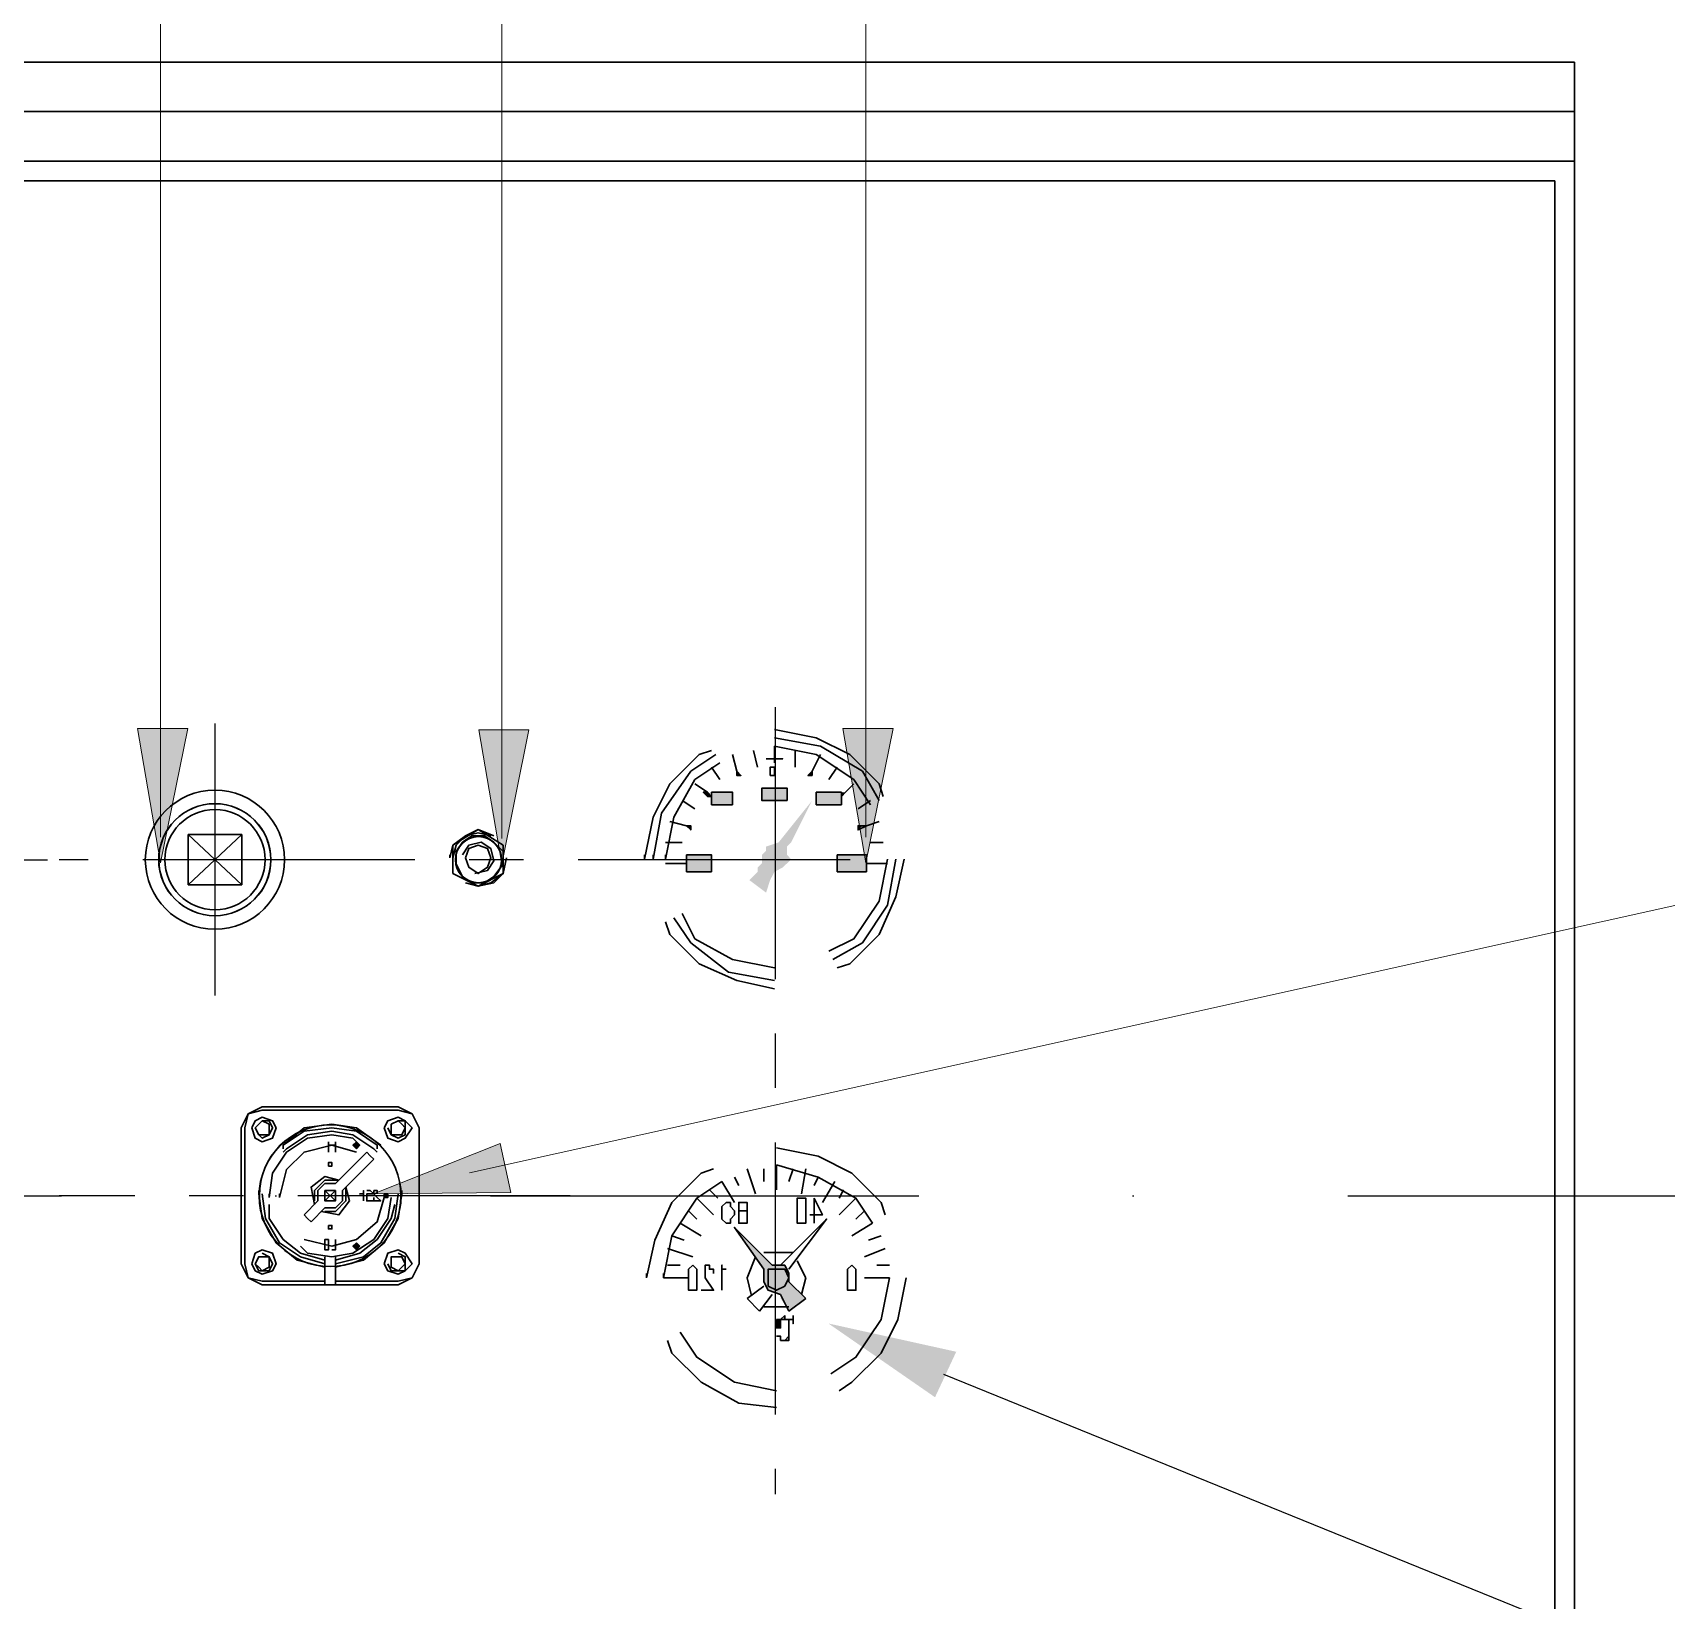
# Model space of a CAD drawing. Header units: millimetres. Extents: x 248233 to 259628, y -181361 to -174035.
# Drawn here: x 251233.3 to 251728.9, y -175705.4 to -175229.6 of the extents above; entities that cross this region are included whole.
import ezdxf

# ---------------------------------------------------------------- set-up
doc = ezdxf.new("R2010")
doc.units = ezdxf.units.MM
doc.header["$LTSCALE"] = 13
doc.linetypes.add('CENTERX2', pattern=[101.6, 63.5, -12.7, 12.7, -12.7])
doc.linetypes.add('DASHDOT', pattern=[1, 0.5, -0.25, 0, -0.25])
for name, color, linetype in [('1', 4, 'Continuous'), ('2', 3, 'Continuous'), ('粗实线', 4, 'Continuous')]:
    doc.layers.add(name, color=color, linetype=linetype)
doc.layers.add('标注、文本', color=3, linetype='Continuous', lineweight=25)
doc.layers.add('铁心', color=3, linetype='Continuous', lineweight=0)

# ---------------------------------------------------------------- blocks, each defined once
blk = doc.blocks.new('A$C75176214')
at = {"layer": '粗实线', "lineweight": 30}
h = blk.add_hatch(color=256, dxfattribs=at)
h.dxf.hatch_style = 2
h.paths.add_polyline_path([(0.762, 1.736), (0.72, 1.693), (0.804, 1.693)])
h = blk.add_hatch(color=256, dxfattribs=at)
h.dxf.hatch_style = 2
h.paths.add_polyline_path([(0.72, 1.693), (0.804, 1.693), (0.762, 1.651)])
h = blk.add_hatch(color=256, dxfattribs=at)
h.dxf.hatch_style = 2
h.paths.add_polyline_path([(0.381, 1.101), (0.381, 1.058), (0.423, 1.058)])
h = blk.add_hatch(color=256, dxfattribs=at)
h.dxf.hatch_style = 2
h.paths.add_polyline_path([(0.381, 1.101), (0.423, 1.101), (0.423, 1.058)])
h = blk.add_hatch(color=256, dxfattribs=at)
h.dxf.hatch_style = 2
h.paths.add_polyline_path([(0.762, 0.508), (0.72, 0.466), (0.804, 0.466)])
h = blk.add_hatch(color=256, dxfattribs=at)
h.dxf.hatch_style = 2
h.paths.add_polyline_path([(0.72, 0.466), (0.804, 0.466), (0.762, 0.423)])
for points in [[(0.254, 2.159), (0.085, 2.074), (0, 1.905)], [(0.254, 2.117), (0.085, 2.074), (0, 1.905)], [(0.254, 1.99), (0.169, 1.99), (0.169, 1.905), (0.169, 1.82), (0.254, 1.778), (0.339, 1.82), (0.381, 1.905)], [(1.905, 1.99), (1.82, 1.99), (1.778, 1.905), (1.82, 1.82), (1.905, 1.778), (1.947, 1.82), (1.99, 1.905), (1.947, 1.947), (1.905, 1.99), (1.82, 1.947), (1.82, 1.905), (1.82, 1.82), (1.905, 1.82), (1.947, 1.82), (1.99, 1.905)], [(2.159, 1.905), (2.074, 2.074), (1.905, 2.159)], [(2.117, 1.905), (2.074, 2.074), (1.905, 2.117)], [(1.651, 1.693), (1.397, 1.905), (1.058, 1.947), (0.762, 1.905), (0.466, 1.693)], [(1.651, 1.651), (1.651, 1.693), (1.397, 1.863), (1.058, 1.905), (0.762, 1.863), (0.508, 1.693), (0.508, 1.651)], [(1.651, 1.609), (1.609, 1.651), (1.355, 1.82), (1.058, 1.863), (0.804, 1.82), (0.55, 1.651), (0.508, 1.609)], [(1.82, 1.058), (1.778, 1.355), (1.609, 1.609), (1.355, 1.778), (1.058, 1.82), (0.804, 1.778), (0.72, 1.693)], [(0.635, 1.609), (0.593, 1.566), (0.55, 1.524)], [(0.762, 1.651), (0.72, 1.693), (0.762, 1.736)], [(0.762, 1.651), (0.804, 1.693), (0.762, 1.736)], [(1.693, 1.058), (1.609, 1.397), (1.397, 1.609), (1.058, 1.693), (0.762, 1.609)], [(1.27, 0.974), (1.312, 1.185), (1.143, 1.312), (0.974, 1.27)], [(1.27, 1.016), (1.27, 1.143), (1.143, 1.27), (0.974, 1.27)], [(1.228, 1.016), (1.228, 1.143), (1.143, 1.228), (1.016, 1.228)], [(0.212, 1.143), (0.212, 1.101), (0.254, 0.804), (0.423, 0.508), (0.677, 0.296), (1.016, 0.212)], [(0.254, 1.101), (0.296, 0.804), (0.466, 0.508), (0.677, 0.339), (1.016, 0.254)], [(0.339, 1.058), (0.381, 0.804), (0.55, 0.55), (0.804, 0.381), (1.058, 0.339), (1.355, 0.381), (1.439, 0.466)], [(0.423, 1.058), (0.508, 0.762), (0.762, 0.55), (1.058, 0.466), (1.397, 0.55)], [(0.508, 1.101), (0.508, 1.143), (0.55, 1.143), (0.55, 1.101), (0.508, 1.058), (0.466, 1.016), (0.55, 1.016)], [(0.635, 1.143), (0.593, 1.143), (0.55, 1.101), (0.593, 1.101), (0.635, 1.101), (0.635, 1.058), (0.635, 1.016), (0.593, 1.016), (0.55, 1.016), (0.55, 1.058)], [(0.677, 1.101), (0.677, 1.143), (0.677, 1.101), (0.72, 1.101), (0.677, 1.101), (0.677, 1.058)], [(0.677, 1.016), (0.677, 1.058)], [(0.889, 1.185), (0.847, 1.016), (0.974, 0.847), (1.185, 0.889)], [(0.889, 1.185), (0.889, 1.016), (1.016, 0.889), (1.143, 0.889)], [(0.931, 1.143), (0.931, 1.016), (1.016, 0.931), (1.143, 0.931)], [(1.143, 0.212), (1.482, 0.296), (1.736, 0.508), (1.905, 0.804), (1.947, 1.101), (1.947, 1.143)], [(1.143, 0.254), (1.439, 0.339), (1.693, 0.508), (1.863, 0.804), (1.905, 1.101)], [(1.82, 1.058), (1.82, 1.101)], [(0.296, 0.974), (0.339, 0.804), (0.508, 0.55), (0.72, 0.381), (1.016, 0.296)], [(1.143, 0.296), (1.439, 0.381), (1.651, 0.55), (1.82, 0.804), (1.82, 0.974)], [(1.397, 0.847), (1.355, 0.804), (1.312, 0.762)], [(0.72, 0.466), (0.762, 0.508)], [(0.762, 0.508), (0.804, 0.466), (0.762, 0.423)], [(1.016, 0.55), (1.016, 0.423), (1.058, 0.423)], [(0, 0.254), (0.085, 0.085), (0.254, 0.042)], [(0, 0.254), (0.085, 0.085), (0.254, 0)], [(0.254, 0.381), (0.169, 0.339), (0.169, 0.254), (0.169, 0.169), (0.254, 0.169), (0.339, 0.169), (0.381, 0.254)], [(1.905, 0.381), (1.82, 0.339), (1.778, 0.254), (1.82, 0.169), (1.905, 0.169), (1.947, 0.169), (1.99, 0.254), (1.947, 0.339), (1.905, 0.339), (1.82, 0.339), (1.82, 0.254), (1.82, 0.212), (1.905, 0.169), (1.947, 0.212), (1.99, 0.254)], [(1.905, 0.042), (2.074, 0.085), (2.117, 0.254)], [(1.905, 0), (2.074, 0.085), (2.159, 0.254)]]:
    blk.add_lwpolyline(points, dxfattribs=at)
for points in [[(0.423, 1.905), (0.381, 1.99), (0.254, 2.032), (0.169, 1.99), (0.085, 1.905), (0.169, 1.778), (0.254, 1.736), (0.381, 1.778)], [(0.339, 1.905), (0.339, 1.947), (0.254, 1.99), (0.212, 1.947), (0.169, 1.905), (0.212, 1.82), (0.254, 1.82), (0.339, 1.82)], [(2.032, 1.905), (1.99, 1.99), (1.905, 2.032), (1.778, 1.99), (1.736, 1.905), (1.778, 1.778), (1.905, 1.736), (1.99, 1.778)], [(0, 1.905), (0, 0.254)], [(1.101, 1.439), (1.101, 1.482), (1.058, 1.482), (1.058, 1.439)], [(0.381, 1.101), (0.423, 1.101), (0.423, 1.058), (0.381, 1.058)], [(1.143, 1.058), (1.143, 1.143), (1.058, 1.143), (1.016, 1.143), (1.016, 1.058), (1.016, 1.016), (1.058, 1.016), (1.143, 1.016)], [(1.101, 0.72), (1.058, 0.72), (1.058, 0.677), (1.101, 0.677)], [(0.423, 0.254), (0.381, 0.381), (0.254, 0.423), (0.169, 0.381), (0.085, 0.254), (0.169, 0.169), (0.254, 0.127), (0.381, 0.169)], [(1.101, 0.55), (1.101, 0.508), (1.101, 0.466), (1.101, 0.423), (1.143, 0.423), (1.143, 0.466), (1.143, 0.508), (1.143, 0.55)], [(2.032, 0.254), (1.99, 0.381), (1.905, 0.423), (1.778, 0.381), (1.736, 0.254), (1.778, 0.169), (1.905, 0.127), (1.99, 0.169)], [(0.339, 0.254), (0.339, 0.339), (0.254, 0.339), (0.212, 0.339), (0.169, 0.254), (0.212, 0.212), (0.254, 0.169), (0.339, 0.212)]]:
    blk.add_lwpolyline(points, close=True, dxfattribs=at)
for points in [[(0.254, 2.159), (0.254, 2.159), (1.905, 2.159), (1.905, 2.159)], [(0.254, 2.117), (0.254, 2.117), (1.905, 2.117), (1.905, 2.117)], [(2.117, 1.905), (2.117, 1.905), (2.117, 0.254), (2.117, 0.254)], [(2.159, 1.905), (2.159, 1.905), (2.159, 0.254), (2.159, 0.254)], [(0.635, 1.609), (0.635, 1.609), (1.016, 1.228), (1.016, 1.228)], [(0.72, 1.693), (0.72, 1.693), (0.762, 1.651), (0.762, 1.651)], [(1.016, 1.609), (1.016, 1.609), (1.016, 1.736), (1.016, 1.736)], [(1.016, 1.693), (1.016, 1.693), (1.101, 1.693), (1.101, 1.693)], [(1.101, 1.736), (1.101, 1.736), (1.101, 1.609), (1.101, 1.609)], [(1.101, 1.609), (1.101, 1.609), (1.101, 1.736), (1.101, 1.736)], [(0.55, 1.524), (0.55, 1.524), (0.931, 1.143), (0.931, 1.143)], [(1.228, 1.016), (1.228, 1.016), (1.397, 0.847), (1.397, 0.847)], [(1.693, 1.058), (1.693, 1.058), (1.693, 1.101), (1.693, 1.101)], [(1.143, 0.931), (1.143, 0.931), (1.312, 0.762), (1.312, 0.762)], [(0.72, 0.466), (0.72, 0.466), (0.762, 0.423), (0.762, 0.423)], [(1.016, 0), (1.016, 0), (1.016, 0.339), (1.016, 0.339)], [(1.143, 0), (1.143, 0), (1.143, 0.339), (1.143, 0.339)], [(0.254, 0.042), (0.254, 0.042), (1.016, 0.042), (1.016, 0.042)], [(0.254, 0), (0.254, 0), (1.905, 0), (1.905, 0)], [(1.058, 0), (1.058, 0), (1.101, 0), (1.101, 0)], [(1.143, 0.042), (1.143, 0.042), (1.905, 0.042), (1.905, 0.042)]]:
    blk.add_open_spline(points, degree=3, dxfattribs=at)
blk = doc.blocks.new('A$C08F7720E')
at = {"layer": '标注、文本'}
for p, q in [((10.16, 11.43), (11.43, 10.16)), ((10.16, 10.16), (11.43, 11.43))]:
    blk.add_line(p, q, dxfattribs=at)
at = {"layer": '标注、文本', "xscale": 10, "yscale": 10, "zscale": 10}
blk.add_blockref('A$C75176214', (0, 0), dxfattribs=at)
blk = doc.blocks.new('A$C3EE72B81')
at = {"layer": '粗实线', "lineweight": 30}
h = blk.add_hatch(color=256, dxfattribs=at)
h.dxf.hatch_style = 2
h.paths.add_polyline_path([(1.736, 1.82), (1.355, 1.439), (1.482, 1.439)])
h = blk.add_hatch(color=256, dxfattribs=at)
h.dxf.hatch_style = 2
h.paths.add_polyline_path([(1.228, 1.439), (1.185, 1.397), (1.439, 1.397)])
h = blk.add_hatch(color=256, dxfattribs=at)
h.dxf.hatch_style = 2
h.paths.add_polyline_path([(1.185, 1.397), (1.185, 1.355), (1.439, 1.355)])
h = blk.add_hatch(color=256, dxfattribs=at)
h.dxf.hatch_style = 2
h.paths.add_polyline_path([(1.185, 1.397), (1.439, 1.397), (1.439, 1.355)])
h = blk.add_hatch(color=256, dxfattribs=at)
h.dxf.hatch_style = 2
h.paths.add_polyline_path([(1.185, 1.355), (1.185, 1.27), (1.439, 1.27)])
h = blk.add_hatch(color=256, dxfattribs=at)
h.dxf.hatch_style = 2
h.paths.add_polyline_path([(1.185, 1.355), (1.439, 1.355), (1.439, 1.27)])
h = blk.add_hatch(color=256, dxfattribs=at)
h.dxf.hatch_style = 2
h.paths.add_polyline_path([(1.228, 1.439), (1.482, 1.439), (1.439, 1.397)])
h = blk.add_hatch(color=256, dxfattribs=at)
h.dxf.hatch_style = 2
h.paths.add_polyline_path([(1.101, 1.185), (1.058, 1.143), (1.27, 1.143)])
h = blk.add_hatch(color=256, dxfattribs=at)
h.dxf.hatch_style = 2
h.paths.add_polyline_path([(1.185, 1.27), (1.101, 1.185), (1.397, 1.185)])
h = blk.add_hatch(color=256, dxfattribs=at)
h.dxf.hatch_style = 2
h.paths.add_polyline_path([(1.101, 1.185), (1.397, 1.185), (1.27, 1.143)])
h = blk.add_hatch(color=256, dxfattribs=at)
h.dxf.hatch_style = 2
h.paths.add_polyline_path([(1.185, 1.27), (1.439, 1.27), (1.397, 1.185)])
h = blk.add_hatch(color=256, dxfattribs=at)
h.dxf.hatch_style = 2
h.paths.add_polyline_path([(1.058, 1.143), (1.016, 1.101), (1.27, 1.101)])
h = blk.add_hatch(color=256, dxfattribs=at)
h.dxf.hatch_style = 2
h.paths.add_polyline_path([(1.016, 1.101), (1.27, 1.101), (1.185, 0.974)])
h = blk.add_hatch(color=256, dxfattribs=at)
h.dxf.hatch_style = 2
h.paths.add_polyline_path([(1.058, 1.143), (1.27, 1.143), (1.27, 1.101)])
h = blk.add_hatch(color=256, dxfattribs=at)
h.dxf.hatch_style = 2
h.paths.add_polyline_path([(1.143, 0.889), (1.143, 0.847), (1.143, 0.889), (1.185, 0.889)])
h = blk.add_hatch(color=256, dxfattribs=at)
h.dxf.hatch_style = 2
h.paths.add_polyline_path([(1.228, 0.931), (1.228, 0.889), (1.185, 0.889), (1.185, 0.847), (1.185, 0.804), (1.185, 0.762), (1.185, 0.72), (1.185, 0.677), (1.228, 0.677), (1.27, 0.677), (1.228, 0.677), (1.185, 0.72), (1.185, 0.762), (1.185, 0.804), (1.185, 0.847), (1.185, 0.889), (1.228, 0.889), (1.27, 0.889)])
h = blk.add_hatch(color=256, dxfattribs=at)
h.dxf.hatch_style = 2
h.paths.add_polyline_path([(1.312, 0.889), (1.27, 0.889), (1.27, 0.847), (1.27, 0.804), (1.312, 0.804)])
h = blk.add_hatch(color=256, dxfattribs=at)
h.dxf.hatch_style = 2
h.paths.add_polyline_path([(1.312, 0.72), (1.27, 0.72), (1.27, 0.677), (1.228, 0.677), (1.27, 0.677), (1.27, 0.72)])
for points in [[(1.312, 2.625), (0.889, 2.54), (0.55, 2.371), (0.254, 2.074), (0.212, 1.947)], [(1.312, 2.625), (0.889, 2.54), (0.55, 2.371), (0.254, 2.074), (0.212, 1.947)], [(1.312, 2.455), (0.889, 2.328), (0.508, 2.117), (0.339, 1.863)], [(2.625, 1.312), (2.54, 1.693), (2.371, 2.074), (2.074, 2.371), (1.947, 2.413)], [(2.625, 1.312), (2.54, 1.693), (2.371, 2.074), (2.074, 2.371), (1.947, 2.413)], [(2.455, 1.312), (2.371, 1.736), (2.117, 2.117), (1.863, 2.286)], [(0.931, 2.117), (0.847, 1.947), (0.974, 1.947)], [(0.931, 2.117), (0.931, 1.863)], [(1.27, 1.439), (0.804, 1.905), (1.185, 1.397)], [(1.355, 1.439), (1.736, 1.82), (1.439, 1.397)], [(1.439, 1.566), (1.143, 1.566)], [(1.566, 1.143), (1.609, 1.312), (1.524, 1.524)], [(1.101, 1.482), (1.016, 1.312), (1.058, 1.143)], [(1.355, 1.439), (1.228, 1.439), (1.185, 1.355), (1.185, 1.27)], [(1.27, 1.143), (1.397, 1.185), (1.439, 1.27), (1.439, 1.397)], [(1.82, 1.397), (1.863, 1.397), (1.863, 1.439), (1.863, 1.185)], [(1.947, 1.355), (1.947, 1.397), (1.99, 1.397), (1.99, 1.439), (2.032, 1.439), (2.032, 1.397), (2.032, 1.355), (2.032, 1.312), (1.947, 1.185), (2.074, 1.185)], [(2.455, 1.312), (2.455, 1.355)], [(2.625, 1.312), (2.625, 1.355)], [(2.625, 1.312), (2.625, 1.355)], [(0, 1.312), (0.085, 0.889), (0.254, 0.55), (0.55, 0.254), (0.677, 0.169)], [(0, 1.312), (0.085, 0.889), (0.254, 0.55), (0.55, 0.254), (0.677, 0.169)], [(0.169, 1.312), (0.254, 0.889), (0.508, 0.508), (0.762, 0.339)], [(1.185, 0.974), (1.016, 1.101)], [(1.185, 1.016), (1.439, 1.016)], [(1.312, 0.169), (1.736, 0.254), (2.117, 0.508), (2.286, 0.762)], [(1.312, 0), (1.693, 0.042), (2.074, 0.254), (2.371, 0.55), (2.413, 0.677)], [(1.312, 0), (1.693, 0.042), (2.074, 0.254), (2.371, 0.55), (2.413, 0.677)]]:
    blk.add_lwpolyline(points, dxfattribs=at)
for points in [[(1.058, 2.117), (1.016, 2.117), (1.016, 2.074), (1.016, 1.99), (1.016, 1.905), (1.016, 1.863), (1.058, 1.863), (1.101, 1.863), (1.101, 1.905), (1.101, 1.99), (1.101, 2.074), (1.101, 2.117)], [(1.651, 2.074), (1.609, 2.074), (1.609, 2.032), (1.609, 1.99), (1.651, 1.99), (1.693, 1.99), (1.693, 1.947), (1.693, 1.905), (1.693, 1.863), (1.651, 1.863), (1.609, 1.863), (1.609, 1.905), (1.609, 1.947), (1.609, 1.99), (1.651, 1.99), (1.693, 1.99), (1.693, 2.032), (1.693, 2.074)], [(1.778, 2.074), (1.778, 2.032), (1.736, 1.99), (1.736, 1.947), (1.778, 1.905), (1.778, 1.863), (1.82, 1.863), (1.863, 1.905), (1.863, 1.947), (1.863, 1.99), (1.863, 2.032), (1.82, 2.074)], [(0.55, 1.439), (0.508, 1.397), (0.508, 1.312), (0.508, 1.228), (0.508, 1.185), (0.55, 1.185), (0.593, 1.185), (0.593, 1.228), (0.593, 1.312), (0.593, 1.397)], [(1.397, 1.312), (1.397, 1.397), (1.312, 1.397), (1.228, 1.397), (1.185, 1.312), (1.228, 1.228), (1.312, 1.185), (1.397, 1.228)], [(2.159, 1.439), (2.117, 1.397), (2.117, 1.312), (2.117, 1.27), (2.117, 1.228), (2.117, 1.185), (2.159, 1.185), (2.201, 1.185), (2.201, 1.228), (2.201, 1.27), (2.201, 1.312), (2.201, 1.397)], [(1.143, 0.931), (1.143, 0.889), (1.143, 0.847), (1.143, 0.889)], [(1.143, 0.889), (1.143, 0.847), (1.143, 0.889), (1.185, 0.889)], [(1.228, 0.931), (1.228, 0.889), (1.185, 0.889), (1.185, 0.847), (1.185, 0.804), (1.185, 0.762), (1.185, 0.72), (1.185, 0.677), (1.228, 0.677), (1.27, 0.677), (1.228, 0.677), (1.185, 0.72), (1.185, 0.762), (1.185, 0.804), (1.185, 0.847), (1.185, 0.889), (1.228, 0.889), (1.27, 0.889)], [(1.27, 0.889), (1.228, 0.889)], [(1.312, 0.889), (1.27, 0.889), (1.27, 0.847), (1.27, 0.804), (1.312, 0.804)], [(1.312, 0.72), (1.27, 0.72), (1.27, 0.677), (1.228, 0.677), (1.27, 0.677), (1.27, 0.72)]]:
    blk.add_lwpolyline(points, close=True, dxfattribs=at)
for points in [[(0.889, 2.328), (0.889, 2.328), (0.931, 2.244), (0.931, 2.244)], [(1.016, 2.413), (1.016, 2.413), (1.058, 2.159), (1.058, 2.159)], [(1.143, 2.413), (1.143, 2.413), (1.185, 2.286), (1.185, 2.286)], [(1.312, 2.455), (1.312, 2.455), (1.312, 2.201), (1.312, 2.201)], [(1.439, 2.413), (1.439, 2.413), (1.439, 2.286), (1.439, 2.286)], [(1.609, 2.413), (1.609, 2.413), (1.524, 2.159), (1.524, 2.159)], [(1.736, 2.328), (1.736, 2.328), (1.693, 2.244), (1.693, 2.244)], [(0.635, 2.201), (0.635, 2.201), (0.677, 2.117), (0.677, 2.117)], [(0.72, 2.286), (0.72, 2.286), (0.847, 2.074), (0.847, 2.074)], [(1.863, 2.286), (1.863, 2.286), (1.736, 2.074), (1.736, 2.074)], [(1.99, 2.201), (1.99, 2.201), (1.905, 2.117), (1.905, 2.117)], [(0.423, 1.99), (0.423, 1.99), (0.508, 1.905), (0.508, 1.905)], [(0.508, 2.117), (0.508, 2.117), (0.677, 1.947), (0.677, 1.947)], [(2.117, 2.117), (2.117, 2.117), (1.947, 1.947), (1.947, 1.947)], [(2.201, 1.99), (2.201, 1.99), (2.117, 1.905), (2.117, 1.905)], [(0.339, 1.863), (0.339, 1.863), (0.55, 1.736), (0.55, 1.736)], [(2.286, 1.863), (2.286, 1.863), (2.074, 1.736), (2.074, 1.736)], [(0.254, 1.736), (0.254, 1.736), (0.381, 1.693), (0.381, 1.693)], [(2.371, 1.736), (2.371, 1.736), (2.244, 1.693), (2.244, 1.693)], [(0.212, 1.609), (0.212, 1.609), (0.423, 1.524), (0.423, 1.524)], [(2.413, 1.609), (2.413, 1.609), (2.159, 1.524), (2.159, 1.524)], [(0.169, 1.439), (0.169, 1.439), (0.296, 1.439), (0.296, 1.439)], [(2.413, 1.439), (2.413, 1.439), (2.286, 1.439), (2.286, 1.439)], [(0.169, 1.312), (0.169, 1.312), (0.381, 1.312), (0.381, 1.312)], [(0.169, 1.312), (0.169, 1.312), (0.423, 1.312), (0.423, 1.312)], [(1.185, 1.27), (1.185, 1.27), (1.016, 1.101), (1.016, 1.101)], [(1.439, 1.228), (1.439, 1.228), (1.609, 1.101), (1.609, 1.101)], [(2.455, 1.312), (2.455, 1.312), (2.201, 1.312), (2.201, 1.312)], [(2.455, 1.312), (2.455, 1.312), (2.244, 1.312), (2.244, 1.312)], [(1.27, 1.143), (1.27, 1.143), (1.185, 0.974), (1.185, 0.974)], [(1.355, 1.143), (1.355, 1.143), (1.482, 0.974), (1.482, 0.974)], [(1.609, 1.101), (1.609, 1.101), (1.482, 0.974), (1.482, 0.974)]]:
    blk.add_open_spline(points, degree=3, dxfattribs=at)
blk = doc.blocks.new('A$C611D0E0A')
at = {"layer": '粗实线', "lineweight": 30}
h = blk.add_hatch(color=256, dxfattribs=at)
h.dxf.hatch_style = 2
h.paths.add_polyline_path([(0.931, 2.201), (0.931, 2.159), (0.974, 2.159)])
h = blk.add_hatch(color=256, dxfattribs=at)
h.dxf.hatch_style = 2
h.paths.add_polyline_path([(1.693, 2.201), (1.651, 2.159), (1.693, 2.159)])
h = blk.add_hatch(color=256, dxfattribs=at)
h.dxf.hatch_style = 2
h.paths.add_polyline_path([(0.593, 1.99), (0.635, 1.99), (0.635, 1.947)])
h = blk.add_hatch(color=256, dxfattribs=at)
h.dxf.hatch_style = 2
h.paths.add_polyline_path([(0.635, 1.863), (0.889, 1.863), (0.889, 1.99), (0.635, 1.99)])
h = blk.add_hatch(color=256, dxfattribs=at)
h.dxf.hatch_style = 2
h.paths.add_polyline_path([(1.185, 1.905), (1.439, 1.905), (1.439, 2.032), (1.185, 2.032)])
h = blk.add_hatch(color=256, dxfattribs=at)
h.dxf.hatch_style = 2
h.paths.add_polyline_path([(1.736, 1.863), (1.947, 1.863), (1.947, 1.99), (1.736, 1.99)])
h = blk.add_hatch(color=256, dxfattribs=at)
h.dxf.hatch_style = 2
h.paths.add_polyline_path([(1.99, 1.99), (1.947, 1.947), (1.99, 1.947)])
h = blk.add_hatch(color=256, dxfattribs=at)
h.dxf.hatch_style = 2
h.paths.add_polyline_path([(1.99, 1.99), (2.032, 1.99), (1.99, 1.947)])
h = blk.add_hatch(color=256, dxfattribs=at)
h.dxf.hatch_style = 2
h.paths.add_polyline_path([(0.931, 1.905), (1.143, 1.482), (1.27, 1.482)])
h = blk.add_hatch(color=256, dxfattribs=at)
h.dxf.hatch_style = 2
h.paths.add_polyline_path([(0.423, 1.651), (0.466, 1.651), (0.466, 1.609)])
h = blk.add_hatch(color=256, dxfattribs=at)
h.dxf.hatch_style = 2
h.paths.add_polyline_path([(2.159, 1.651), (2.201, 1.651), (2.159, 1.609)])
h = blk.add_hatch(color=256, dxfattribs=at)
h.dxf.hatch_style = 2
h.paths.add_polyline_path([(0.381, 1.185), (0.677, 1.185), (0.677, 1.355), (0.381, 1.355)])
h = blk.add_hatch(color=256, dxfattribs=at)
h.dxf.hatch_style = 2
h.paths.add_polyline_path([(1.143, 1.482), (1.185, 1.439), (1.397, 1.439)])
h = blk.add_hatch(color=256, dxfattribs=at)
h.dxf.hatch_style = 2
h.paths.add_polyline_path([(1.143, 1.482), (1.27, 1.482), (1.397, 1.439)])
h = blk.add_hatch(color=256, dxfattribs=at)
h.dxf.hatch_style = 2
h.paths.add_polyline_path([(1.185, 1.355), (1.143, 1.312), (1.439, 1.312)])
h = blk.add_hatch(color=256, dxfattribs=at)
h.dxf.hatch_style = 2
h.paths.add_polyline_path([(1.185, 1.439), (1.185, 1.397), (1.397, 1.397)])
h = blk.add_hatch(color=256, dxfattribs=at)
h.dxf.hatch_style = 2
h.paths.add_polyline_path([(1.185, 1.439), (1.397, 1.439), (1.397, 1.397)])
h = blk.add_hatch(color=256, dxfattribs=at)
h.dxf.hatch_style = 2
h.paths.add_polyline_path([(1.185, 1.397), (1.185, 1.355), (1.439, 1.355)])
h = blk.add_hatch(color=256, dxfattribs=at)
h.dxf.hatch_style = 2
h.paths.add_polyline_path([(1.185, 1.397), (1.397, 1.397), (1.439, 1.355)])
h = blk.add_hatch(color=256, dxfattribs=at)
h.dxf.hatch_style = 2
h.paths.add_polyline_path([(1.185, 1.355), (1.439, 1.355), (1.439, 1.312)])
h = blk.add_hatch(color=256, dxfattribs=at)
h.dxf.hatch_style = 2
h.paths.add_polyline_path([(1.947, 1.185), (2.201, 1.185), (2.201, 1.355), (1.947, 1.355)])
h = blk.add_hatch(color=256, dxfattribs=at)
h.dxf.hatch_style = 2
h.paths.add_polyline_path([(1.143, 1.312), (1.185, 1.27), (1.439, 1.27)])
h = blk.add_hatch(color=256, dxfattribs=at)
h.dxf.hatch_style = 2
h.paths.add_polyline_path([(1.143, 1.312), (1.439, 1.312), (1.439, 1.27)])
h = blk.add_hatch(color=256, dxfattribs=at)
h.dxf.hatch_style = 2
h.paths.add_polyline_path([(1.185, 1.27), (1.228, 1.228), (1.482, 1.228)])
h = blk.add_hatch(color=256, dxfattribs=at)
h.dxf.hatch_style = 2
h.paths.add_polyline_path([(1.185, 1.27), (1.439, 1.27), (1.482, 1.228)])
h = blk.add_hatch(color=256, dxfattribs=at)
h.dxf.hatch_style = 2
h.paths.add_polyline_path([(1.228, 1.228), (1.312, 1.185), (1.482, 1.185)])
h = blk.add_hatch(color=256, dxfattribs=at)
h.dxf.hatch_style = 2
h.paths.add_polyline_path([(1.228, 1.228), (1.482, 1.228), (1.482, 1.185)])
h = blk.add_hatch(color=256, dxfattribs=at)
h.dxf.hatch_style = 2
h.paths.add_polyline_path([(1.312, 1.185), (1.355, 1.101), (1.566, 1.101)])
h = blk.add_hatch(color=256, dxfattribs=at)
h.dxf.hatch_style = 2
h.paths.add_polyline_path([(1.312, 1.185), (1.482, 1.185), (1.566, 1.101)])
h = blk.add_hatch(color=256, dxfattribs=at)
h.dxf.hatch_style = 2
h.paths.add_polyline_path([(1.355, 1.101), (1.566, 1.101), (1.397, 0.974)])
for points in [[(1.312, 2.625), (0.889, 2.54), (0.55, 2.371), (0.254, 2.074), (0.212, 1.947)], [(1.312, 2.54), (0.847, 2.455), (0.423, 2.201), (0.254, 1.905)], [(1.312, 2.455), (0.889, 2.371), (0.508, 2.117), (0.339, 1.863)], [(2.54, 1.312), (2.455, 1.778), (2.159, 2.201), (1.905, 2.371)], [(2.625, 1.312), (2.54, 1.736), (2.371, 2.074), (2.074, 2.371), (1.947, 2.413)], [(2.413, 1.312), (2.328, 1.736), (2.117, 2.117), (1.863, 2.286)], [(2.54, 1.312), (2.54, 1.355)], [(2.625, 1.312), (2.625, 1.355)], [(0, 1.312), (0.085, 0.931), (0.254, 0.55), (0.55, 0.254), (0.677, 0.212)], [(0.085, 1.312), (0.169, 0.847), (0.423, 0.466), (0.72, 0.296)], [(0.169, 1.312), (0.254, 0.889), (0.508, 0.508), (0.762, 0.381)], [(1.312, 0.212), (1.736, 0.296), (2.117, 0.508), (2.244, 0.762)], [(1.312, 0.085), (1.778, 0.169), (2.159, 0.466), (2.328, 0.72)], [(1.312, 0), (1.693, 0.085), (2.074, 0.254), (2.371, 0.55), (2.413, 0.677)]]:
    blk.add_lwpolyline(points, dxfattribs=at)
for points in [[(1.397, 2.328), (1.228, 2.328)], [(0.931, 2.201), (0.974, 2.159), (0.931, 2.159)], [(1.312, 2.244), (1.312, 2.201), (1.312, 2.159), (1.355, 2.159), (1.355, 2.201), (1.355, 2.244)], [(1.693, 2.201), (1.693, 2.159), (1.651, 2.159)], [(1.693, 2.201), (1.651, 2.159), (1.693, 2.159)], [(0.593, 1.99), (0.635, 1.947)], [(0.635, 1.863), (0.889, 1.863), (0.889, 1.99), (0.635, 1.99)], [(1.185, 1.905), (1.439, 1.905), (1.439, 2.032), (1.185, 2.032)], [(1.736, 1.863), (1.947, 1.863), (1.947, 1.99), (1.736, 1.99)], [(2.032, 1.99), (1.99, 1.947), (1.947, 1.947), (1.99, 1.99)], [(1.99, 1.99), (1.947, 1.947), (1.99, 1.947), (2.032, 1.99)], [(0.381, 1.651), (0.466, 1.609), (0.466, 1.651), (0.423, 1.651)], [(2.201, 1.651), (2.159, 1.609), (2.159, 1.651)], [(2.201, 1.651), (2.159, 1.609), (2.159, 1.651)], [(0.381, 1.185), (0.677, 1.185), (0.677, 1.355), (0.381, 1.355)], [(1.947, 1.185), (2.201, 1.185), (2.201, 1.355), (1.947, 1.355)], [(0.339, 1.27), (0.381, 1.27)], [(2.286, 1.27), (2.201, 1.27)], [(2.286, 1.27), (2.201, 1.27)]]:
    blk.add_lwpolyline(points, close=True, dxfattribs=at)
for points in [[(0.847, 2.371), (0.847, 2.371), (0.931, 2.201), (0.931, 2.201)], [(1.101, 2.413), (1.101, 2.413), (1.101, 2.244), (1.101, 2.244)], [(1.312, 2.455), (1.312, 2.455), (1.312, 2.286), (1.312, 2.286)], [(1.524, 2.413), (1.524, 2.413), (1.482, 2.244), (1.482, 2.244)], [(1.736, 2.371), (1.736, 2.371), (1.693, 2.201), (1.693, 2.201)], [(0.677, 2.244), (0.677, 2.244), (0.762, 2.117), (0.762, 2.117)], [(1.947, 2.244), (1.947, 2.244), (1.863, 2.117), (1.863, 2.117)], [(0.508, 2.074), (0.508, 2.074), (0.593, 1.99), (0.593, 1.99)], [(2.117, 2.074), (2.117, 2.074), (1.99, 1.99), (1.99, 1.99)], [(0.339, 1.905), (0.339, 1.905), (0.466, 1.82), (0.466, 1.82)], [(2.244, 1.905), (2.244, 1.905), (2.117, 1.82), (2.117, 1.82)], [(0.254, 1.693), (0.254, 1.693), (0.381, 1.651), (0.381, 1.651)], [(2.371, 1.693), (2.371, 1.693), (2.201, 1.651), (2.201, 1.651)], [(0.212, 1.482), (0.212, 1.482), (0.339, 1.482), (0.339, 1.482)], [(2.413, 1.482), (2.413, 1.482), (2.244, 1.482), (2.244, 1.482)], [(2.413, 1.312), (2.413, 1.312), (2.413, 1.355), (2.413, 1.355)], [(0.169, 1.27), (0.169, 1.27), (0.339, 1.27), (0.339, 1.27)], [(2.413, 1.27), (2.413, 1.27), (2.286, 1.27), (2.286, 1.27)]]:
    blk.add_open_spline(points, degree=3, dxfattribs=at)
blk = doc.blocks.new('A$C588303E3')
at = {"layer": '粗实线', "lineweight": 30}
for points in [[(0.63, 8.25), (5.71, 11.43)], [(11.43, 5.71), (10.79, 8.25), (8.25, 10.16), (5.71, 11.43), (2.54, 10.16)], [(10.79, 5.71), (10.16, 8.25), (8.25, 10.16), (5.71, 10.79), (3.17, 10.16)], [(10.79, 2.54), (10.79, 8.25), (5.71, 11.43)], [(8.89, 6.35), (7.62, 8.25), (5.08, 8.89), (3.17, 7.62), (2.54, 5.08), (3.81, 3.17), (6.35, 2.54)], [(0, 5.71), (0.63, 2.54), (2.54, 0.63), (5.71, 0), (8.25, 0.63)], [(0, 5.71), (0.63, 2.54), (3.17, 0.63), (5.71, 0), (8.25, 0.63)], [(10.79, 5.71), (10.79, 6.35)], [(10.79, 2.54), (5.71, 0), (0.63, 2.54)]]:
    blk.add_lwpolyline(points, dxfattribs=at)
for points in [[(8.89, 8.89), (6.98, 10.16), (4.44, 10.16), (2.54, 8.89), (0.63, 6.98), (0.63, 4.44), (2.54, 1.91), (4.44, 0.63), (6.98, 0.63), (8.89, 1.91), (10.16, 4.44), (10.16, 6.98)], [(8.25, 5.71), (7.62, 7.62), (5.71, 8.25), (3.81, 7.62), (3.17, 5.71), (3.81, 3.81), (5.71, 2.54), (7.62, 3.81)]]:
    blk.add_lwpolyline(points, close=True, dxfattribs=at)
for points in [[(0.63, 2.54), (0.63, 2.54), (0.63, 8.25), (0.63, 8.25)], [(11.43, 5.71), (11.43, 5.71), (11.43, 6.35), (11.43, 6.35)]]:
    blk.add_open_spline(points, degree=3, dxfattribs=at)
blk = doc.blocks.new('A$C74305C97')
at = {"layer": '粗实线', "lineweight": 30}
for p, q in [((0.506, 1.12), (1.141, 0.527)), ((0.506, 0.527), (1.141, 1.12))]:
    blk.add_line(p, q, dxfattribs=at)
for points in [[(1.141, 1.12), (0.506, 1.12), (0.506, 0.527)], [(1.141, 0.527), (1.141, 1.12)], [(0.506, 0.527), (1.141, 0.527)]]:
    blk.add_lwpolyline(points, dxfattribs=at)
for radius in [0.823, 0.593]:
    blk.add_circle((0.823, 0.823), radius, dxfattribs=at)
blk = doc.blocks.new('A$C27D37FBA')
at = {"layer": '1', "color": 1, "linetype": 'CENTERX2', "lineweight": -3, "ltscale": 0.1}
for p, q in [((43.28, 74.34), (43.28, 0)), ((0, 37.17), (86.57, 37.17))]:
    blk.add_line(p, q, dxfattribs=at)
at = {"layer": '粗实线', "lineweight": 30}
for points in [[(21.92, 114.15), (18.86, 112.62), (15.81, 109.57)], [(34.13, 114.15), (31.07, 114.15), (26.5, 111.1), (24.97, 106.52)], [(37.18, 106.52), (35.65, 112.62), (34.13, 114.15)], [(49.39, 106.52), (50.92, 112.62), (50.92, 114.15)], [(61.6, 106.52), (58.55, 111.1), (53.97, 114.15)], [(70.76, 109.57), (67.71, 112.62), (64.65, 114.15)], [(21.92, 112.62), (18.86, 111.1), (15.81, 109.57)], [(21.92, 111.1), (20.39, 109.57), (18.86, 108.04)], [(21.92, 109.57), (20.39, 109.57), (18.86, 108.04)], [(31.07, 111.1), (29.55, 109.57), (28.02, 106.52)], [(31.07, 109.57), (29.55, 109.57), (28.02, 106.52)], [(34.13, 106.52), (34.13, 109.57), (32.6, 111.1)], [(34.13, 106.52), (32.6, 109.57)], [(34.13, 109.57), (34.13, 111.1)], [(53.97, 111.1), (52.44, 111.1), (52.44, 109.57), (52.44, 106.52)], [(53.97, 109.57), (52.44, 109.57)], [(58.55, 106.52), (57.02, 109.57), (53.97, 111.1)], [(58.55, 106.52), (57.02, 109.57), (53.97, 109.57)], [(69.23, 109.57), (67.71, 111.1), (64.65, 112.62)], [(67.71, 108.04), (66.18, 109.57), (64.65, 111.1)], [(67.71, 108.04), (66.18, 109.57), (64.65, 109.57)], [(28.02, 100.41), (28.02, 106.52), (28.02, 103.46)], [(58.55, 100.41), (58.55, 106.52), (58.55, 103.46)], [(72.28, 103.46), (72.28, 100.41), (14.28, 100.41), (14.28, 103.46)], [(61.6, 103.46), (72.28, 103.46), (72.28, 100.41), (14.28, 100.41), (14.28, 103.46), (24.97, 103.46)], [(28.02, 103.46), (58.55, 103.46)], [(26.5, 87.54), (26.5, 92.12), (60.07, 92.12), (60.07, 87.54)], [(60.07, 84.49), (60.07, 76.85), (26.5, 76.85), (26.5, 84.49)], [(60.07, 34.12), (61.6, 37.17), (58.55, 46.33), (52.44, 52.43), (43.28, 55.49)], [(60.07, 37.17), (57.02, 44.8), (50.92, 50.91), (43.28, 53.96), (34.13, 50.91)], [(24.97, 37.17), (28.02, 28.01), (34.13, 20.38), (43.28, 18.85), (44.81, 18.85)], [(26.5, 37.17), (28.02, 28.01), (34.13, 21.91), (43.28, 20.38), (50.92, 21.91)], [(60.07, 37.17), (60.07, 38.7)]]:
    blk.add_lwpolyline(points, dxfattribs=at)
for points in [[(55.5, 100.41), (55.5, 97.36), (29.55, 97.36), (29.55, 100.41)], [(49.39, 97.36), (49.39, 92.12), (37.18, 92.12), (37.18, 97.36)], [(66.18, 87.54), (66.18, 86.01), (20.39, 86.01), (20.39, 87.54)], [(66.18, 86.01), (66.18, 84.49), (20.39, 84.49), (20.39, 86.01)], [(55.5, 76.85), (55.5, 70.75), (29.55, 70.75), (29.55, 76.85)], [(63.13, 70.75), (63.13, 66.17), (23.44, 66.17), (23.44, 70.75)], [(18.86, 50.91), (18.86, 23.43), (43.28, 8.17), (67.71, 23.43), (67.71, 50.91), (43.28, 64.64)]]:
    blk.add_lwpolyline(points, close=True, dxfattribs=at)
for points in [[(20.39, 117.2), (20.39, 117.2), (67.71, 117.2), (67.71, 117.2)], [(21.92, 114.15), (21.92, 114.15), (64.65, 114.15), (64.65, 114.15)], [(40.23, 114.15), (40.23, 114.15), (40.23, 100.41), (40.23, 100.41)], [(46.34, 114.15), (46.34, 114.15), (46.34, 100.41), (46.34, 100.41)], [(53.97, 114.15), (53.97, 114.15), (50.92, 114.15), (50.92, 114.15)], [(50.92, 112.62), (50.92, 112.62), (50.92, 114.15), (50.92, 114.15)], [(14.28, 103.46), (14.28, 103.46), (15.81, 109.57), (15.81, 109.57)], [(14.28, 103.46), (14.28, 103.46), (15.81, 109.57), (15.81, 109.57)], [(21.92, 112.62), (21.92, 112.62), (28.02, 112.62), (28.02, 112.62)], [(21.92, 111.1), (21.92, 111.1), (26.5, 111.1), (26.5, 111.1)], [(21.92, 109.57), (21.92, 109.57), (26.5, 109.57), (26.5, 109.57)], [(31.07, 111.1), (31.07, 111.1), (32.6, 111.1), (32.6, 111.1)], [(31.07, 109.57), (31.07, 109.57), (32.6, 109.57), (32.6, 109.57)], [(52.44, 109.57), (52.44, 109.57), (50.92, 106.52), (50.92, 106.52)], [(53.97, 111.1), (53.97, 111.1), (53.97, 112.62), (53.97, 112.62)], [(53.97, 109.57), (53.97, 109.57), (53.97, 111.1), (53.97, 111.1)], [(64.65, 112.62), (64.65, 112.62), (57.02, 112.62), (57.02, 112.62)], [(64.65, 111.1), (64.65, 111.1), (60.07, 111.1), (60.07, 111.1)], [(64.65, 109.57), (64.65, 109.57), (60.07, 109.57), (60.07, 109.57)], [(72.28, 103.46), (72.28, 103.46), (69.23, 109.57), (69.23, 109.57)], [(72.28, 103.46), (72.28, 103.46), (70.76, 109.57), (70.76, 109.57)], [(15.81, 103.46), (15.81, 103.46), (18.86, 108.04), (18.86, 108.04)], [(17.34, 103.46), (17.34, 103.46), (18.86, 108.04), (18.86, 108.04)], [(18.86, 106.52), (18.86, 106.52), (24.97, 106.52), (24.97, 106.52)], [(24.97, 106.52), (24.97, 106.52), (24.97, 100.41), (24.97, 100.41)], [(28.02, 106.52), (28.02, 106.52), (58.55, 106.52), (58.55, 106.52)], [(61.6, 106.52), (61.6, 106.52), (67.71, 106.52), (67.71, 106.52)], [(67.71, 106.52), (67.71, 106.52), (61.6, 106.52), (61.6, 106.52)], [(61.6, 106.52), (61.6, 106.52), (61.6, 100.41), (61.6, 100.41)], [(69.23, 103.46), (69.23, 103.46), (67.71, 108.04), (67.71, 108.04)], [(69.23, 103.46), (69.23, 103.46), (67.71, 108.04), (67.71, 108.04)], [(24.97, 103.46), (24.97, 103.46), (17.34, 103.46), (17.34, 103.46)], [(24.97, 103.46), (24.97, 103.46), (28.02, 103.46), (28.02, 103.46)], [(58.55, 103.46), (58.55, 103.46), (28.02, 103.46), (28.02, 103.46)], [(72.28, 103.46), (72.28, 103.46), (61.6, 103.46), (61.6, 103.46)], [(61.6, 103.46), (61.6, 103.46), (69.23, 103.46), (69.23, 103.46)], [(72.28, 100.41), (72.28, 100.41), (72.28, 103.46), (72.28, 103.46)], [(29.55, 92.12), (29.55, 92.12), (29.55, 87.54), (29.55, 87.54)], [(40.23, 92.12), (40.23, 92.12), (40.23, 87.54), (40.23, 87.54)], [(44.81, 92.12), (44.81, 92.12), (44.81, 87.54), (44.81, 87.54)], [(57.02, 92.12), (57.02, 92.12), (57.02, 87.54), (57.02, 87.54)], [(29.55, 84.49), (29.55, 84.49), (29.55, 76.85), (29.55, 76.85)], [(40.23, 84.49), (40.23, 84.49), (40.23, 76.85), (40.23, 76.85)], [(44.81, 84.49), (44.81, 84.49), (44.81, 76.85), (44.81, 76.85)], [(57.02, 84.49), (57.02, 84.49), (57.02, 76.85), (57.02, 76.85)], [(34.13, 70.75), (34.13, 70.75), (34.13, 66.17), (34.13, 66.17)], [(35.65, 70.75), (35.65, 70.75), (35.65, 66.17), (35.65, 66.17)], [(50.92, 70.75), (50.92, 70.75), (50.92, 66.17), (50.92, 66.17)], [(52.44, 70.75), (52.44, 70.75), (52.44, 66.17), (52.44, 66.17)], [(23.44, 66.17), (23.44, 66.17), (23.44, 53.96), (23.44, 53.96)], [(63.13, 66.17), (63.13, 66.17), (63.13, 53.96), (63.13, 53.96)]]:
    blk.add_open_spline(points, degree=3, dxfattribs=at)

msp = doc.modelspace()

# ---------------------------------------------------------------- hatches: boundary and pattern name
at = {"layer": '铁心'}
for points in [[(251280.317, -175440.769), (251265.077, -175440.769), (251272.035, -175481.52)], [(251265.077, -175440.769), (251272.035, -175481.52), (251280.317, -175440.769)], [(251383.827, -175441.188), (251368.587, -175441.188), (251375.544, -175481.939)], [(251368.587, -175441.188), (251375.544, -175481.939), (251383.827, -175441.188)], [(251494.273, -175440.769), (251479.033, -175440.769), (251485.99, -175481.52)], [(251479.033, -175440.769), (251485.99, -175481.52), (251494.273, -175440.769)], [(251375.045, -175566.727), (251378.344, -175581.605), (251336.695, -175582.016)], [(251378.344, -175581.605), (251336.695, -175582.016), (251375.045, -175566.727)], [(251507.007, -175643.737), (251474.676, -175621.35), (251513.448, -175629.925)]]:
    msp.add_hatch(color=256, dxfattribs=at).paths.add_polyline_path(points)

# ---------------------------------------------------------------- linework, layer by layer
at = {"layer": '1', "color": 1, "linetype": 'CENTERX2', "lineweight": -3, "ltscale": 0.1}
for p, q in [((251458.488, -175434.313), (251458.488, -175673.104)), ((251288.488, -175439.313), (251288.488, -175523.945)), ((251481.256, -175480.598), (251241.281, -175480.598)), ((251396.29, -175582.586), (251241.319, -175582.562))]:
    msp.add_line(p, q, dxfattribs=at)
at = {"layer": '2', "linetype": 'DASHDOT', "ltscale": 20}
msp.add_line((249811.536, -175582.562), (254634.068, -175582.562), dxfattribs=at)
at = {"layer": '标注、文本', "color": 4, "lineweight": 30}
for p, q in [((251701.035, -177078.564), (251701.035, -175268.564)), ((251695.035, -177072.564), (251695.035, -175274.564))]:
    msp.add_line(p, q, dxfattribs=at)
at = {"layer": '标注、文本'}
msp.add_line((251509.582, -175636.711), (251761.532, -175739.057), dxfattribs=at)
at = {"layer": '粗实线', "lineweight": 30}
for p, q in [((251701.035, -175238.564), (249971.035, -175238.564)), ((251701.035, -175268.564), (251701.035, -175238.564)), ((251701.035, -175253.564), (249971.035, -175253.564)), ((251701.035, -175268.564), (249971.035, -175268.564)), ((251695.035, -175274.564), (249977.035, -175274.564))]:
    msp.add_line(p, q, dxfattribs=at)
for centre, radius in [((251288.488, -175480.598), 17), ((251288.533, -175480.598), 17), ((251368.488, -175480.598), 7), ((251368.533, -175480.598), 7), ((251323.474, -175582.586), 21.5), ((251323.519, -175582.586), 21.5)]:
    msp.add_circle(centre, radius, dxfattribs=at)
at = {"layer": '铁心'}
for points in [[(251375.544, -175474.188), (251375.544, -174944.753)], [(251272.035, -175473.769), (251272.035, -175086.102), (251272.035, -175086.102)], [(251485.99, -175473.769), (251485.99, -175086.102), (251485.99, -175086.102)], [(251272.035, -175481.52), (251265.077, -175440.769), (251280.317, -175440.769)], [(251485.99, -175481.52), (251479.033, -175440.769), (251494.273, -175440.769)], [(251365.743, -175575.588), (251814.861, -175476.021)]]:
    msp.add_lwpolyline(points, dxfattribs=at)
for points in [[(251280.317, -175440.769), (251272.035, -175481.52), (251265.077, -175440.769)], [(251383.827, -175441.188), (251375.544, -175481.939), (251368.587, -175441.188)], [(251494.273, -175440.769), (251485.99, -175481.52), (251479.033, -175440.769)], [(251375.045, -175566.727), (251336.695, -175582.016), (251378.344, -175581.605)]]:
    msp.add_lwpolyline(points, close=True, dxfattribs=at)

# ---------------------------------------------------------------- block references
at = {"layer": '标注、文本'}
msp.add_blockref('A$C27D37FBA', (251155.248, -175517.851), dxfattribs=at)
for name, p, xscale, yscale, zscale in [('A$C611D0E0A', (251497.652, -175519.809), -30, 30, 30), ('A$C74305C97', (251309.651, -175501.716), -25.64999999999418, 25.64999999999418, 25.65), ('A$C588303E3', (251376.956, -175488.613), -1.5, 1.5, 1.5), ('A$C08F7720E', (251350.506, -175609.573), -2.5, 2.5, 2.5), ('A$C3EE72B81', (251498.254, -175646.815), -30, 30, 30)]:
    msp.add_blockref(name, p, dxfattribs=dict(at, xscale=xscale, yscale=yscale, zscale=zscale))

doc.saveas('drawing.dxf')
